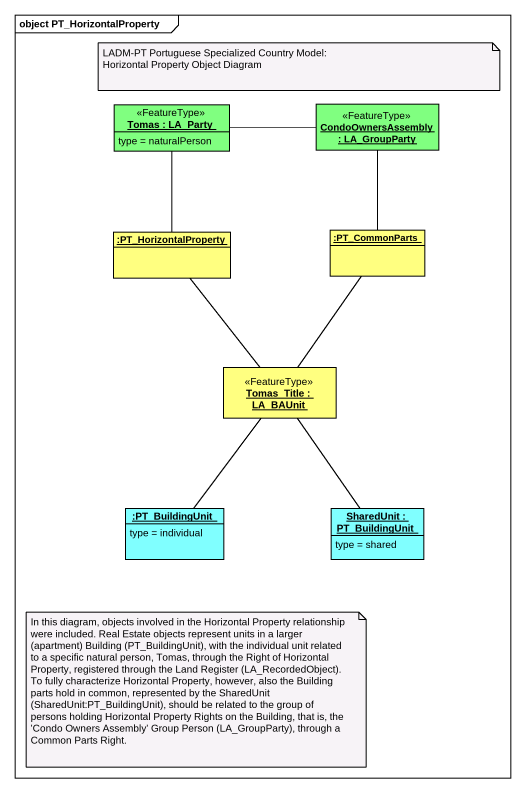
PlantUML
@startuml
mainframe object PT_HorizontalProperty
hide circle
hide empty members
object "Tomas : LA_Party" as Tomas <<FeatureType>> #80FF80 {
  type = naturalPerson
}
object "CondoOwnersAssembly : LA_GroupParty" as CondoOwnersAssembly <<FeatureType>> #80FF80
object ":PT_HorizontalProperty" as PT_HorizontalProperty #FFFF80
object ":PT_CommonParts" as PT_CommonParts #FFFF80
object "Tomas_Title : LA_BAUnit" as Tomas_Title <<FeatureType>> #FFFF80
object ":PT_BuildingUnit" as PT_BuildingUnit #80FFFF {
  type = individual
}
object "SharedUnit : PT_BuildingUnit" as SharedUnit #80FFFF {
  type = shared
}
Tomas -right- CondoOwnersAssembly
Tomas -- PT_HorizontalProperty
CondoOwnersAssembly -- PT_CommonParts
PT_HorizontalProperty -- Tomas_Title
PT_CommonParts -- Tomas_Title
Tomas_Title -- PT_BuildingUnit
Tomas_Title -- SharedUnit
note as N1
  LADM-PT Portuguese Specialized Country Model:
  Horizontal Property Object Diagram
end note
note as N2
  In this diagram, objects involved in the Horizontal Property relationship were included. Real Estate objects represent units in a larger (apartment) Building (PT_BuildingUnit), with the individual unit related to a specific natural person, Tomas, through the Right of Horizontal Property, registered through the Land Register (LA_RecordedObject).
  To fully characterize Horizontal Property, however, also the Building parts hold in common, represented by the SharedUnit (SharedUnit:PT_BuildingUnit), should be related to the group of persons holding Horizontal Property Rights on the Building, that is, the 'Condo Owners Assembly' Group Person (LA_GroupParty), through a Common Parts Right.
end note
@enduml
